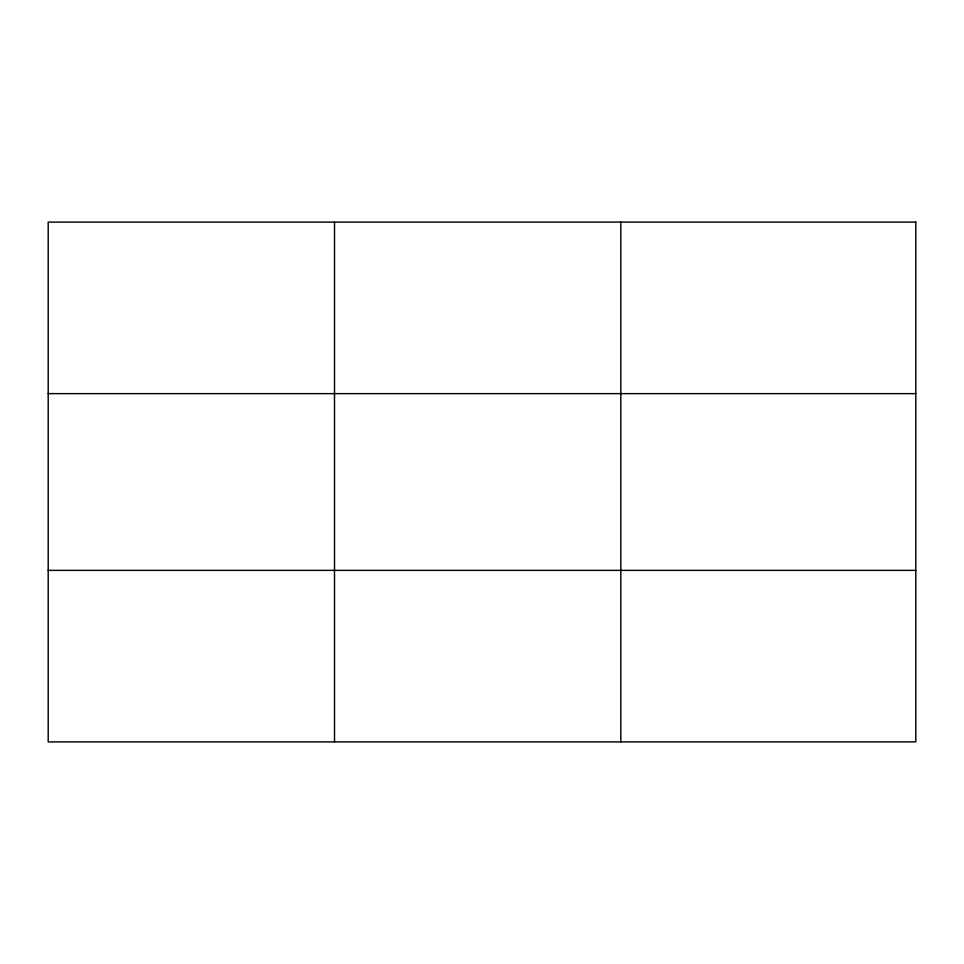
<?xml version="1.0" encoding="UTF-8"?>
<svg xmlns="http://www.w3.org/2000/svg" width="964" height="964" viewBox="0 0 964 964"><rect width="100%" height="100%" fill="white"/><g stroke="black" fill="none" stroke-linecap="round" stroke-linejoin="round"><path stroke-width="1.45" d="M334.508 741.894L334.508 222.106M620.816 741.894L620.816 222.106M48.2 393.637L915.8 393.637M48.2 570.363L915.8 570.363M915.8 222.106L915.8 741.894L48.2 741.894L48.2 222.106L915.8 222.106"/></g></svg>
